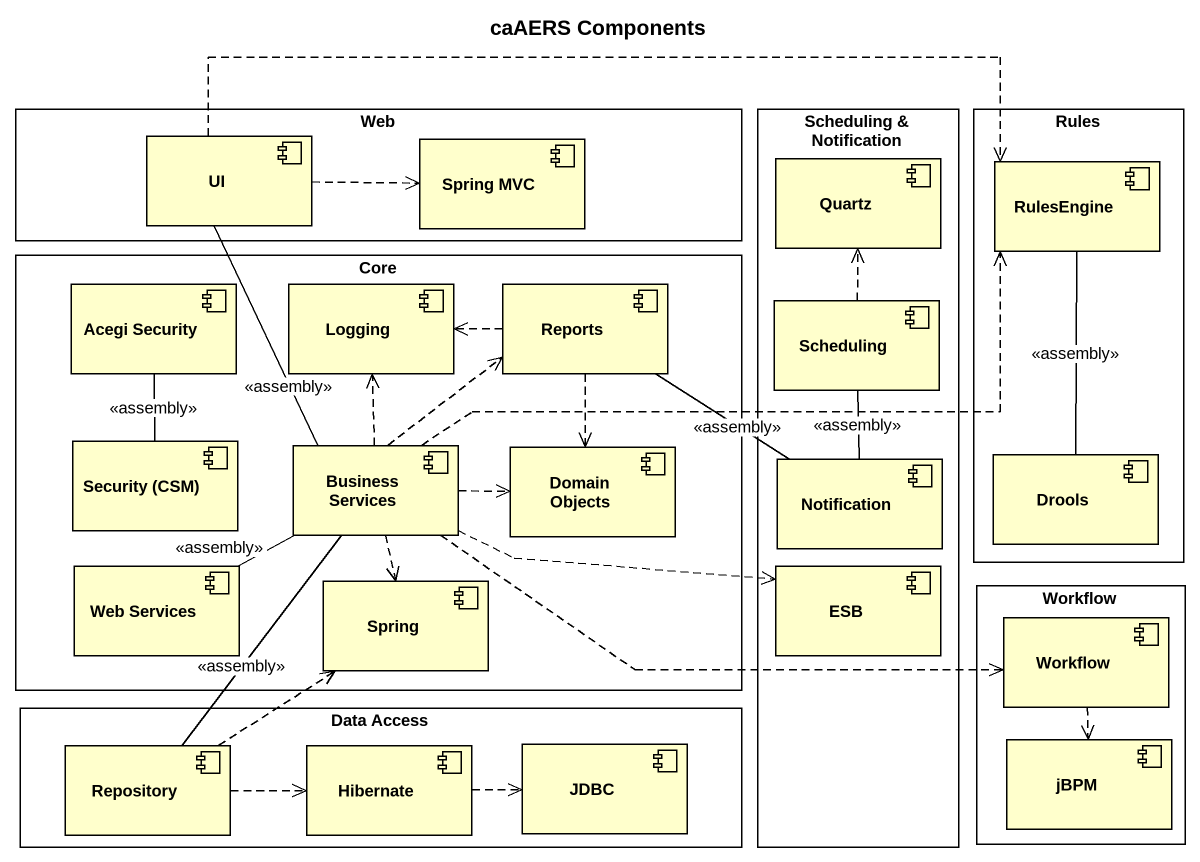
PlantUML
@startuml
title caAERS Components
rectangle Web {
  component UI
  component "Spring MVC" as Spring_MVC
}
rectangle "Scheduling & Notification" as Scheduling_Notification {
  component Quartz
  component Scheduling
  component Notification
  component ESB
}
rectangle Rules {
  component RulesEngine
  component Drools
}
rectangle Core {
  component "Acegi Security" as Acegi_Security
  component Logging
  component Reports
  component "Security (CSM)" as Security_CSM
  component "Business Services" as Business_Services
  component "Domain Objects" as Domain_Objects
  component "Web Services" as Web_Services
  component Spring
}
rectangle Workflow {
  component "Workflow" as Workflow_2
  component jBPM
}
rectangle "Data Access" as Data_Access {
  component Repository
  component Hibernate
  component JDBC
}
UI .right.> Spring_MVC
UI .right.> RulesEngine
UI -- Business_Services : <<assembly>>
RulesEngine -- Drools : <<assembly>>
Reports .left.> Logging
Reports ..> Domain_Objects
Reports -- Notification : <<assembly>>
Scheduling .up.> Quartz
Scheduling -- Notification : <<assembly>>
Security_CSM -up- Acegi_Security : <<assembly>>
Business_Services .right.> RulesEngine
Business_Services .up.> Logging
Business_Services .up.> Reports
Business_Services .right.> Domain_Objects
Business_Services ..> Spring
Business_Services .right.> ESB
Business_Services .right.> Workflow_2
Business_Services -- Repository : <<assembly>>
Web_Services -right- Business_Services : <<assembly>>
Workflow_2 ..> jBPM
Repository .up.> Spring
Repository .right.> Hibernate
Hibernate .right.> JDBC
@enduml
